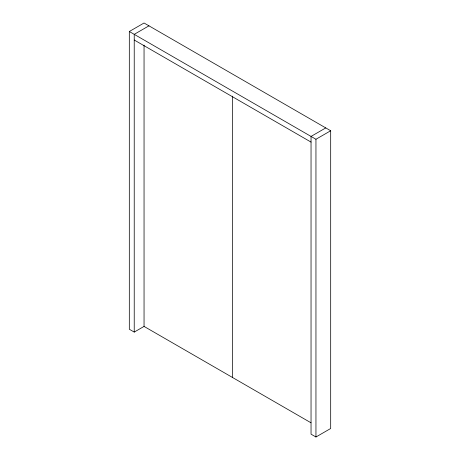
<?xml version="1.0" encoding="UTF-8"?>
<svg xmlns="http://www.w3.org/2000/svg" width="460" height="460" viewBox="0 0 460 460"><rect width="100%" height="100%" fill="white"/><g stroke="black" fill="none" stroke-linecap="round" stroke-linejoin="round"><path stroke-width="0.69" d="M310.971 422.78L144.049 326.41L134.228 332.085L129.317 329.245L129.317 31.504L144.049 23L330.683 130.755L330.683 428.496L315.951 437L311.041 434.165L311.041 136.424L325.772 127.914M148.959 25.835L134.228 34.345L134.228 332.085M129.317 31.504L315.951 139.259L330.683 130.755M134.228 40.014L311.041 142.094M315.951 139.259L315.951 437M232.455 96.146L232.455 377.453M144.049 45.109L144.049 326.41"/></g></svg>
